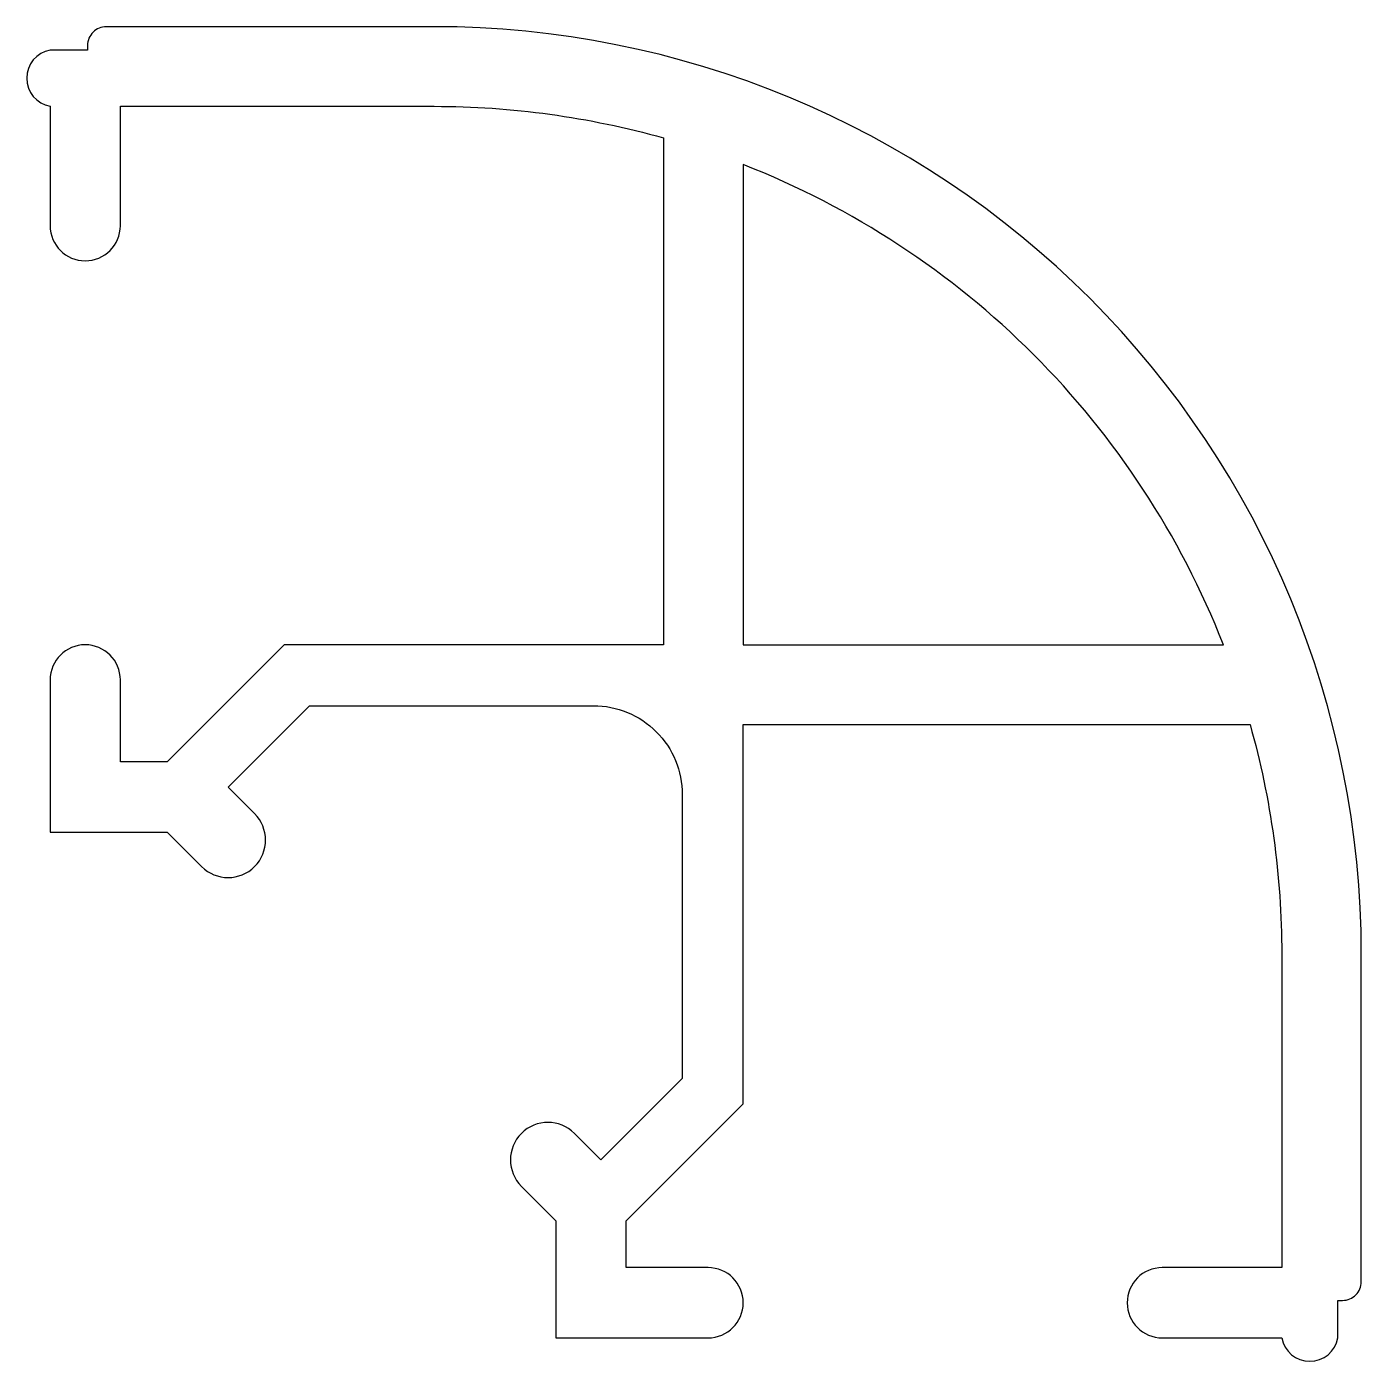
# Model space of a CAD drawing. Extents: x 596.4 to 624.9, y 348.1 to 376.6.
import ezdxf

# ---------------------------------------------------------------- set-up
doc = ezdxf.new("R2010")
doc.units = 0
doc.layers.add('ANA', color=220, linetype='CONTINUOUS')

msp = doc.modelspace()

# ---------------------------------------------------------------- linework, layer by layer
at = {"layer": 'ANA'}
for points in [[(600.134, 358.706, 1), (601.265, 359.837), (600.699, 360.403), (602.437, 362.141), (608.498, 362.141, -0.414214), (610.398, 360.241), (610.398, 354.18), (608.66, 352.442), (608.095, 353.008, 1), (606.963, 351.877), (607.698, 351.142), (607.698, 348.642), (610.948, 348.642, 1), (610.948, 350.142), (609.198, 350.142), (609.198, 351.142), (611.698, 353.641), (611.698, 361.741), (622.521, 361.741, -0.068642), (623.197, 356.841), (623.197, 350.142), (620.647, 350.142, 1), (620.647, 348.642), (623.197, 348.642, 0.833333), (624.396, 348.642), (624.396, 349.442), (624.496, 349.442, 0.414214), (624.896, 349.842), (624.896, 356.841, 0.414214), (605.098, 376.639), (598.099, 376.639, 0.414214), (597.699, 376.239), (597.699, 376.139), (596.899, 376.139, 0.833333), (596.899, 374.939), (596.899, 372.39, 1), (598.399, 372.39), (598.399, 374.939), (605.098, 374.939, -0.068642), (609.998, 374.264), (609.998, 363.44), (601.899, 363.44), (599.399, 360.941), (598.399, 360.941), (598.399, 362.691, 1), (596.899, 362.691), (596.899, 359.441), (599.399, 359.441)], [(611.698, 363.441), (621.951, 363.441, 0.209043), (611.698, 373.694)]]:
    msp.add_lwpolyline(points, format="xyb", close=True, dxfattribs=at)

doc.saveas('drawing.dxf')
